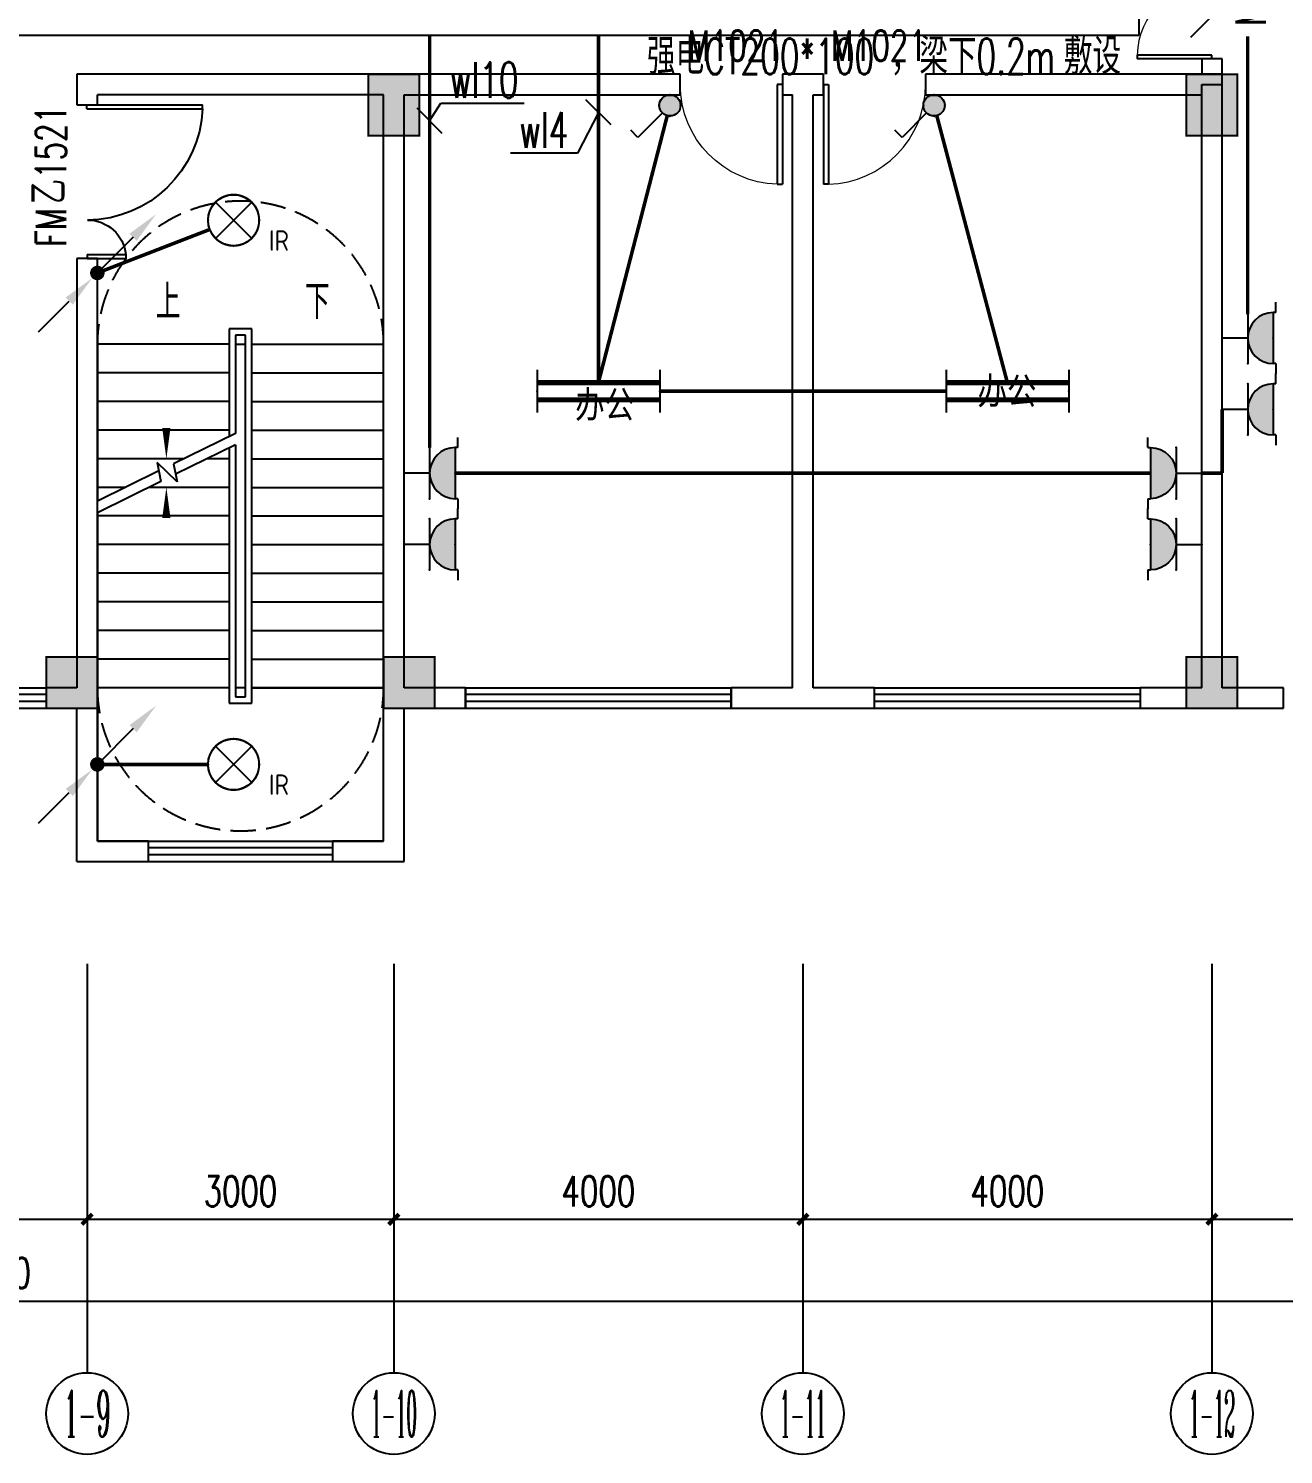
# Model space of a CAD drawing. Extents: x -6243262 to 3079315, y -2914302 to 172723.
# Drawn here: x -1796971 to -1784698, y -617687 to -603739 of the extents above; entities that cross this region are included whole.
import ezdxf
from ezdxf.enums import TextEntityAlignment as Align

# ---------------------------------------------------------------- set-up
doc = ezdxf.new("R2010")
doc.units = 0
doc.header["$LTSCALE"] = 1000
doc.linetypes.add('DASH', pattern=[0.35, 0.25, -0.1])
for name, color, linetype in [('0-柱网', 2, 'Continuous'), ('AXIS', 3, 'Continuous'), ('AXIS_TEXT', 7, 'Continuous'), ('CABLETRAY', 4, 'Continuous'), ('DIM-插座', 3, 'Continuous'), ('DIM-照明', 3, 'Continuous'), ('DIM_SYMB', 3, 'Continuous'), ('DOOR_FIRE', 4, 'Continuous'), ('DOOR_FIRE_TEXT', 7, 'Continuous'), ('EQUIP-插座', 3, 'Continuous'), ('EQUIP-照明', 3, 'Continuous'), ('LWIRE', 4, 'Continuous'), ('PUB_TEXT', 7, 'Continuous'), ('STAIR', 2, 'Continuous'), ('TEL_TEXT', 7, 'Continuous'), ('WALL', 9, 'Continuous'), ('WINDOW', 4, 'Continuous'), ('WINDOW_TEXT', 7, 'Continuous'), ('WIRE-插座', 5, 'Continuous'), ('WIRE-照明', 1, 'Continuous')]:
    doc.layers.add(name, color=color, linetype=linetype)
doc.styles.add('-宋体', font='', dxfattribs={"width": 0.8})
doc.styles.add('_TCH_AXIS', font='COMPLEX', dxfattribs={"bigfont": 'GBCBIG'})
doc.styles.add('_TCH_DIM', font='SIMPLEX', dxfattribs={"bigfont": 'GBCBIG'})
doc.styles.add('_TCH_DIM_T3', font='SIMPLEX', dxfattribs={"width": 0.705882, "bigfont": 'GBCBIG'})
doc.styles.add('_TCH_WINDOW', font='SIMPLEX', dxfattribs={"height": 3.5, "bigfont": 'GBCBIG'})
doc.styles.add('_TEL_ATTDEF', font='gbenor', dxfattribs={"bigfont": 'gbcbig'})
doc.styles.add('_TEL_DIM', font='SIMPLEX', dxfattribs={"width": 0.8, "height": 3.5, "bigfont": 'HZTXT'})
doc.styles.add('COMPLEX', font='COMPLEX')
doc.styles.get("Standard").update_dxf_attribs({"font": 'gbenor.shx', "bigfont": 'gbcbig.shx'})
doc.styles.get('-宋体').set_extended_font_data('SimSun')
doc.dimstyles.new('_TCH_ARCH&&100', dxfattribs={"dimtxt": 297.5, "dimasz": 100, "dimexe": 250, "dimexo": 300, "dimgap": 126.25, "dimtad": 1, "dimdec": 0, "dimzin": 0, "dimdsep": 46, "dimtxsty": '_TCH_DIM_T3', "dimblk": 'ARCHTICK', "dimcen": 0.09, "dimclrt": 7, "dimazin": 2, "dimtfac": 1, "dimtdec": 0, "dimtix": 1, "dimtmove": 2, "dimatfit": 3, "dimfxl": 0, "dimtolj": 1, "dimtzin": 0, "dimarcsym": 0})

# ---------------------------------------------------------------- blocks, each defined once
blk = doc.blocks.new('1#柱网')
at = {"layer": '0-柱网'}
for points in [[(517855, 85967), (517855, 85367), (518355, 85367), (518355, 85967)], [(525855, 85967), (525855, 85367), (526355, 85367), (526355, 85967)], [(514705, 80267), (514705, 79767), (515205, 79767), (515205, 80267)], [(518005, 80267), (518005, 79767), (518505, 79767), (518505, 80267)], [(525855, 80267), (525855, 79767), (526355, 79767), (526355, 80267)]]:
    blk.add_hatch(color=0, dxfattribs=at).paths.add_polyline_path(points)
at = {"layer": '0-柱网', "color": 0, "const_width": 20}
for points in [[(517855, 85967), (517855, 85367), (518355, 85367), (518355, 85967), (517855, 85967)], [(525855, 85967), (525855, 85367), (526355, 85367), (526355, 85967), (525855, 85967)], [(514705, 80267), (514705, 79767), (515205, 79767), (515205, 80267), (514705, 80267)], [(518005, 80267), (518005, 79767), (518505, 79767), (518505, 80267), (518005, 80267)], [(525855, 80267), (525855, 79767), (526355, 79767), (526355, 80267), (525855, 80267)]]:
    blk.add_lwpolyline(points, dxfattribs=at)
blk = doc.blocks.new('$WINLIB2D$00000001')
at = {"color": 0}
for points in [[(-0.5, 0.5), (-0.5, -0.5)], [(-0.5, 0.5), (0.5, 0.5)], [(0.5, -0.5), (0.5, 0.5)], [(0.5, 0.1667), (-0.5, 0.1667)], [(0.5, -0.1667), (-0.5, -0.1667)], [(-0.5, -0.5), (0.5, -0.5)]]:
    blk.add_lwpolyline(points, dxfattribs=at)
blk = doc.blocks.new('$DorLib2D$00000002')
at = {"color": 0}
for p, q in [((-0.5, 0), (-0.5, 0.4875)), ((-0.475, 0.4875), (-0.5, 0.4875)), ((-0.475, 0), (-0.475, 0.4875)), ((0.475, 0), (0.475, 0.4875)), ((0.475, 0.4875), (0.5, 0.4875)), ((0.5, 0), (0.5, 0.4875)), ((-0.5, 0), (-0.475, 0)), ((0.5, 0), (0.475, 0))]:
    blk.add_line(p, q, dxfattribs=at)
at = {"color": 0, "lineweight": 13}
for centre, start, end in [((-0.4875, 0), 0, 88.53072), ((0.4875, 0), 91.46928, 180)]:
    blk.add_arc(centre, 0.4875, start, end, dxfattribs=at)
blk = doc.blocks.new('$DorLib2D$00000001')
at = {"color": 0}
for p, q in [((0.45, 0.975), (0.5, 0.975)), ((0.45, 0), (0.45, 0.975)), ((0.5, 0), (0.5, 0.975)), ((0.5, 0), (0.45, 0))]:
    blk.add_line(p, q, dxfattribs=at)
at = {"color": 0, "lineweight": 13}
blk.add_arc((0.475, 0), 0.975, 91.4693, 180, dxfattribs=at)
blk = doc.blocks.new('$DorLib2D$00000225')
at = {"color": 0}
for p, q in [((0.475, -0.0014), (0.475, 0.7521)), ((0.475, 0.7521), (0.5, 0.7521)), ((0.5, -0.0014), (0.5, 0.7521)), ((-0.5, 0), (-0.5, 0.252)), ((-0.475, 0.252), (-0.5, 0.252)), ((-0.475, 0), (-0.475, 0.252)), ((-0.475, 0), (-0.5, 0)), ((0.475, -0.0014), (0.5, -0.0014))]:
    blk.add_line(p, q, dxfattribs=at)
for centre, radius, start, end in [((0.5046, -0.0019), 0.7546, 92.24927, 179.72377), ((-0.5008, 0.0026), 0.2508, 359.78987, 84.09744)]:
    blk.add_arc(centre, radius, start, end, dxfattribs=at)
blk = doc.blocks.new('_ArchTick')
at = {"color": 0, "linetype": 'ByBlock', "const_width": 0.4}
blk.add_lwpolyline([(-0.5, -0.5), (0.5, 0.5)], dxfattribs=at)
blk = doc.blocks.new('*D120')
at = {"layer": 'AXIS', "color": 0, "lineweight": -2, "transparency": 16777216}
for p, q in [((1416495, -788352), (1416495, -791602)), ((1456495, -788352), (1456495, -791602)), ((1416495, -791352), (1456495, -791352))]:
    blk.add_line(p, q, dxfattribs=at)
at = {"layer": 'Defpoints', "color": 0, "transparency": 16777216}
for p in [(1416495, -788052), (1456495, -788052), (1456495, -791352)]:
    blk.add_point(p, dxfattribs=at)
at = {"layer": 'AXIS', "color": 0, "lineweight": -2, "transparency": 16777216, "xscale": 100, "yscale": 100, "zscale": 100, "rotation": 180}
blk.add_blockref('_ArchTick', (1416495, -791352), dxfattribs=at)
at = {"layer": 'AXIS', "color": 0, "lineweight": -2, "transparency": 16777216, "xscale": 100, "yscale": 100, "zscale": 100}
blk.add_blockref('_ArchTick', (1456495, -791352), dxfattribs=at)
at = {"layer": 'AXIS', "color": 7, "transparency": 16777216, "insert": (1436495, -791077), "char_height": 297.5, "attachment_point": 5, "style": '_TCH_DIM_T3'}
blk.add_mtext('\\A1;40000', dxfattribs=at)
blk = doc.blocks.new('*D121')
at = {"layer": 'AXIS', "color": 0, "lineweight": -2, "transparency": 16777216}
for p, q in [((1448495, -788352), (1448495, -790802)), ((1456495, -788352), (1456495, -790802)), ((1448495, -790552), (1456495, -790552))]:
    blk.add_line(p, q, dxfattribs=at)
at = {"layer": 'Defpoints', "color": 0, "transparency": 16777216}
for p in [(1448495, -788052), (1456495, -788052), (1456495, -790552)]:
    blk.add_point(p, dxfattribs=at)
at = {"layer": 'AXIS', "color": 0, "lineweight": -2, "transparency": 16777216, "xscale": 100, "yscale": 100, "zscale": 100, "rotation": 180}
blk.add_blockref('_ArchTick', (1448495, -790552), dxfattribs=at)
at = {"layer": 'AXIS', "color": 0, "lineweight": -2, "transparency": 16777216, "xscale": 100, "yscale": 100, "zscale": 100}
blk.add_blockref('_ArchTick', (1456495, -790552), dxfattribs=at)
at = {"layer": 'AXIS', "color": 7, "transparency": 16777216, "insert": (1452495, -790277), "char_height": 297.5, "attachment_point": 5, "style": '_TCH_DIM_T3'}
blk.add_mtext('\\A1;8000', dxfattribs=at)
blk = doc.blocks.new('*D122')
at = {"layer": 'AXIS', "color": 0, "lineweight": -2, "transparency": 16777216}
for p, q in [((1444495, -788352), (1444495, -790802)), ((1448495, -788352), (1448495, -790802)), ((1444495, -790552), (1448495, -790552))]:
    blk.add_line(p, q, dxfattribs=at)
at = {"layer": 'Defpoints', "color": 0, "transparency": 16777216}
for p in [(1444495, -788052), (1448495, -788052), (1448495, -790552)]:
    blk.add_point(p, dxfattribs=at)
at = {"layer": 'AXIS', "color": 0, "lineweight": -2, "transparency": 16777216, "xscale": 100, "yscale": 100, "zscale": 100, "rotation": 180}
blk.add_blockref('_ArchTick', (1444495, -790552), dxfattribs=at)
at = {"layer": 'AXIS', "color": 0, "lineweight": -2, "transparency": 16777216, "xscale": 100, "yscale": 100, "zscale": 100}
blk.add_blockref('_ArchTick', (1448495, -790552), dxfattribs=at)
at = {"layer": 'AXIS', "color": 7, "transparency": 16777216, "insert": (1446495, -790277), "char_height": 297.5, "attachment_point": 5, "style": '_TCH_DIM_T3'}
blk.add_mtext('\\A1;4000', dxfattribs=at)
blk = doc.blocks.new('*D123')
at = {"layer": 'AXIS', "color": 0, "lineweight": -2, "transparency": 16777216}
for p, q in [((1440495, -788352), (1440495, -790802)), ((1444495, -788352), (1444495, -790802)), ((1440495, -790552), (1444495, -790552))]:
    blk.add_line(p, q, dxfattribs=at)
at = {"layer": 'Defpoints', "color": 0, "transparency": 16777216}
for p in [(1440495, -788052), (1444495, -788052), (1444495, -790552)]:
    blk.add_point(p, dxfattribs=at)
at = {"layer": 'AXIS', "color": 0, "lineweight": -2, "transparency": 16777216, "xscale": 100, "yscale": 100, "zscale": 100, "rotation": 180}
blk.add_blockref('_ArchTick', (1440495, -790552), dxfattribs=at)
at = {"layer": 'AXIS', "color": 0, "lineweight": -2, "transparency": 16777216, "xscale": 100, "yscale": 100, "zscale": 100}
blk.add_blockref('_ArchTick', (1444495, -790552), dxfattribs=at)
at = {"layer": 'AXIS', "color": 7, "transparency": 16777216, "insert": (1442495, -790277), "char_height": 297.5, "attachment_point": 5, "style": '_TCH_DIM_T3'}
blk.add_mtext('\\A1;4000', dxfattribs=at)
blk = doc.blocks.new('*D124')
at = {"layer": 'AXIS', "color": 0, "lineweight": -2, "transparency": 16777216}
for p, q in [((1437495, -788352), (1437495, -790802)), ((1440495, -788352), (1440495, -790802)), ((1437495, -790552), (1440495, -790552))]:
    blk.add_line(p, q, dxfattribs=at)
at = {"layer": 'Defpoints', "color": 0, "transparency": 16777216}
for p in [(1437495, -788052), (1440495, -788052), (1440495, -790552)]:
    blk.add_point(p, dxfattribs=at)
at = {"layer": 'AXIS', "color": 0, "lineweight": -2, "transparency": 16777216, "xscale": 100, "yscale": 100, "zscale": 100, "rotation": 180}
blk.add_blockref('_ArchTick', (1437495, -790552), dxfattribs=at)
at = {"layer": 'AXIS', "color": 0, "lineweight": -2, "transparency": 16777216, "xscale": 100, "yscale": 100, "zscale": 100}
blk.add_blockref('_ArchTick', (1440495, -790552), dxfattribs=at)
at = {"layer": 'AXIS', "color": 7, "transparency": 16777216, "insert": (1438995, -790277), "char_height": 297.5, "attachment_point": 5, "style": '_TCH_DIM_T3'}
blk.add_mtext('\\A1;3000', dxfattribs=at)
blk = doc.blocks.new('*D125')
at = {"layer": 'AXIS', "color": 0, "lineweight": -2, "transparency": 16777216}
for p, q in [((1434895, -788352), (1434895, -790802)), ((1437495, -788352), (1437495, -790802)), ((1434895, -790552), (1437495, -790552))]:
    blk.add_line(p, q, dxfattribs=at)
at = {"layer": 'Defpoints', "color": 0, "transparency": 16777216}
for p in [(1434895, -788052), (1437495, -788052), (1437495, -790552)]:
    blk.add_point(p, dxfattribs=at)
at = {"layer": 'AXIS', "color": 0, "lineweight": -2, "transparency": 16777216, "xscale": 100, "yscale": 100, "zscale": 100, "rotation": 180}
blk.add_blockref('_ArchTick', (1434895, -790552), dxfattribs=at)
at = {"layer": 'AXIS', "color": 0, "lineweight": -2, "transparency": 16777216, "xscale": 100, "yscale": 100, "zscale": 100}
blk.add_blockref('_ArchTick', (1437495, -790552), dxfattribs=at)
at = {"layer": 'AXIS', "color": 7, "transparency": 16777216, "insert": (1436195, -790277), "char_height": 297.5, "attachment_point": 5, "style": '_TCH_DIM_T3'}
blk.add_mtext('\\A1;2600', dxfattribs=at)
blk = doc.blocks.new('_AXISO')
at = {"color": 0}
blk.add_circle((0, 0), 0.5, dxfattribs=at)
at = {"layer": 'AXIS_TEXT', "color": 0, "style": 'COMPLEX', "width": 1.041667}
blk.add_attdef('A', text='', height=0.56, dxfattribs=at).set_placement((-0.25, -0.28), (0.25, -0.28), align=Align.FIT)
blk = doc.blocks.new('$equip$00001160')
for p, q in [((-1.2, 0.417), (-1.2, -0.417)), ((1.2, 0.417), (1.2, -0.417)), ((-1.2, 0.167), (1.2, 0.167)), ((-1.2, -0.167), (1.2, -0.167))]:
    blk.add_line(p, q)
at = {"const_width": 0.1}
for points in [[(-1.2, 0.167), (1.2, 0.167)], [(-1.2, -0.167), (1.2, -0.167)]]:
    blk.add_lwpolyline(points, dxfattribs=at)
at = {"layer": 'EQUIP-照明'}
for p in [(-1.2, 0), (0, 0.167), (1.2, 0), (0, -0.167)]:
    blk.add_point(p, dxfattribs=at)
at = {"layer": 'EQUIP-照明', "flags": 9}
blk.add_attdef('A', (0, 0), '', height=0.00002, dxfattribs=at)
blk = doc.blocks.new('$equip$00001240')
for p, q in [((-0.5, 1.05), (-0.7, 1.05)), ((-0.5, 1.05), (-0.5, 1)), ((-0.5, 1), (0.5, 1)), ((0.5, 1.05), (0.7, 1.05)), ((0.5, 1.05), (0.5, 1)), ((-0.5, 0.5), (0.5, 0.5)), ((0, 0.5), (0, 0))]:
    blk.add_line(p, q)
blk.add_arc((0, 1), 0.5, 180, 0)
for points in [[(0.433, 0.75), (-0.433, 0.75), (0.5, 1), (-0.5, 1)], [(0.25, 0.567), (-0.25, 0.567), (0.433, 0.75), (-0.433, 0.75)], [(0, 0.5), (0, 0.5), (0.25, 0.567), (-0.25, 0.567)]]:
    blk.add_solid(points)
at = {"layer": 'EQUIP-照明'}
for p in [(0, 1), (-0.5, 0.5), (0.5, 0.5), (0, 0)]:
    blk.add_point(p, dxfattribs=at)
at = {"layer": 'EQUIP-照明', "flags": 9}
blk.add_attdef('A', (0, 0), '', height=0.00002, dxfattribs=at)
blk = doc.blocks.new('$equip$00001962')
for p, q in [((0.147, 0.356), (0.625, 0.833)), ((0.625, 0.833), (0.766, 0.692))]:
    blk.add_line(p, q)
blk.add_circle((0, 0.208), 0.208)
for p in [(0, 0.417), (-0.208, 0.208), (0, 0), (0.208, 0.208)]:
    blk.add_point(p)
for points in [[(-0.18, 0.313), (0.18, 0.313), (-0.208, 0.208), (0.208, 0.208)], [(-0.104, 0.389), (0.104, 0.389), (-0.18, 0.313), (0.18, 0.313)], [(0, 0.417), (0, 0.417), (-0.104, 0.389), (0.104, 0.389)], [(-0.18, 0.104), (0.18, 0.104), (-0.208, 0.208), (0.208, 0.208)], [(-0.104, 0.028), (0.104, 0.028), (-0.18, 0.104), (0.18, 0.104)], [(0, 0), (0, 0), (-0.104, 0.028), (0.104, 0.028)]]:
    blk.add_solid(points)
at = {"layer": 'TEL_TEXT', "style": '_TEL_DIM', "flags": 1}
blk.add_attdef('A', text='', height=0.00002, dxfattribs=at).set_placement((0, 0), align=Align.MIDDLE_CENTER)
blk = doc.blocks.new('$equip$00002530')
for p, q in [((-0.354, 0.354), (0.354, -0.354)), ((0.354, 0.354), (-0.354, -0.354))]:
    blk.add_line(p, q)
at = {"const_width": 0.04}
blk.add_lwpolyline([(0, 0.5, -1), (0, -0.5, -1), (0, 0.5, -2.479085)], format="xyb", dxfattribs=at)
blk.add_circle((0, 0), 0.5)
for p in [(0, 0.5), (-0.5, 0), (0.5, 0), (0, -0.5)]:
    blk.add_point(p)
at = {"color": 7, "style": '_TEL_DIM', "flags": 1}
blk.add_attdef('A', text='', height=0.00002, dxfattribs=at).set_placement((0, 0), align=Align.MIDDLE_CENTER)
at = {"color": 7, "style": '_TEL_DIM'}
blk.add_attdef('$TEXT$', text='', height=0.4, dxfattribs=at).set_placement((0.887, -0.396), align=Align.MIDDLE_CENTER)
blk = doc.blocks.new('$TelecSys$00000081')
for p, q in [((0.104, 0.104), (0.104, 0.104)), ((-0.104, -0.104), (-0.104, -0.104)), ((-1.15, -1.15), (-0.55, -0.55))]:
    blk.add_line(p, q)
at = {"const_width": 0.142}
blk.add_lwpolyline([(0.071, 0, 1), (-0.071, 0, 1)], format="xyb", close=True, dxfattribs=at)
blk.add_solid([(-0.62, -0.48), (-0.48, -0.62), (-0.1, -0.1)])
at = {"width": 0.8, "flags": 9}
blk.add_attdef('A', (0, 0), '', height=0.00002, rotation=180, dxfattribs=at)
blk = doc.blocks.new('$TelecSys$00000079')
for p, q in [((0.7, 0.7), (0, 0)), ((0.104, 0.104), (0.104, 0.104)), ((-0.104, -0.104), (-0.104, -0.104))]:
    blk.add_line(p, q)
at = {"const_width": 0.142}
blk.add_lwpolyline([(-0.071, 0, 1), (0.071, 0, 1)], format="xyb", close=True, dxfattribs=at)
blk.add_solid([(0.63, 0.77), (0.77, 0.63), (1.15, 1.15)])
at = {"width": 0.8, "flags": 9}
blk.add_attdef('A', (0, 0), '', height=0.00002, dxfattribs=at)
blk = doc.blocks.new('33')
at = {"color": 8, "linetype": 'DASH'}
for centre, start, end in [((1438995.1, -781992.2), 359.99993, 180.00007), ((1438995.1, -785352.2), 179.99993, 0.00007)]:
    blk.add_arc(centre, 1400, start, end, dxfattribs=at)
at = {"layer": 'AXIS', "color": 8}
for p, q in [((1437495.1, -788052.2), (1437495.1, -792052.2)), ((1440495.1, -788052.2), (1440495.1, -792052.2)), ((1444495.1, -788052.2), (1444495.1, -792052.2)), ((1448495.1, -788052.2), (1448495.1, -792052.2))]:
    blk.add_line(p, q, dxfattribs=at)
at = {"layer": 'DIM_SYMB', "color": 8}
for points in [[(1438270.1, -781852.2, 0, 0, 0), (1438270.1, -783112.2, 0, 80, 0), (1438270.1, -782812.2, 0, 0, 0)], [(1439720.1, -781852.2, 0, 0, 0), (1439720.1, -786102.2, 0, 0, 0), (1438270.1, -786102.2, 0, 0, 0), (1438270.1, -783392.2, 0, 80, 0), (1438270.1, -783692.2, 0, 0, 0)]]:
    blk.add_lwpolyline(points, format="xyseb", dxfattribs=at)
at = {"layer": 'STAIR', "color": 8}
for p, q in [((1439105.1, -781842.2), (1438885.1, -781842.2)), ((1438885.1, -781842.2), (1438885.1, -782893.9)), ((1439045.1, -781902.2), (1438945.1, -781902.2)), ((1438945.1, -781902.2), (1438945.1, -782864.4)), ((1439045.1, -785442.2), (1439045.1, -781902.2)), ((1439105.1, -785502.2), (1439105.1, -781842.2)), ((1437595.1, -781992.2), (1437595.1, -783528.5)), ((1438885.1, -781992.2), (1437595.1, -781992.2)), ((1438945.1, -781992.2), (1438945.1, -782864.4)), ((1438945.1, -781992.2), (1439045.1, -781992.2)), ((1439045.1, -785352.2), (1439045.1, -781992.2)), ((1439105.1, -781992.2), (1440395.1, -781992.2)), ((1440395.1, -785352.2), (1440395.1, -781992.2)), ((1438885.1, -782272.2), (1437595.1, -782272.2)), ((1439105.1, -782272.2), (1440395.1, -782272.2)), ((1438885.1, -782552.2), (1437595.1, -782552.2)), ((1439105.1, -782552.2), (1440395.1, -782552.2)), ((1438885.1, -782832.2), (1437595.1, -782832.2)), ((1438945.1, -782864.4), (1438340.7, -783161.8)), ((1439105.1, -782832.2), (1440395.1, -782832.2)), ((1438945.1, -782975.9), (1438360.8, -783263.3)), ((1438885.1, -783005.4), (1438885.1, -785502.2)), ((1438945.1, -782975.9), (1438945.1, -785352.2)), ((1438945.1, -782975.9), (1438945.1, -785442.2)), ((1438441.4, -783112.2), (1437595.1, -783112.2)), ((1438375.3, -783336.8), (1438181.2, -783150.6)), ((1438181.2, -783150.6), (1438217.5, -783333.8)), ((1438340.7, -783161.8), (1438375.3, -783336.8)), ((1438885.1, -783112.2), (1438668, -783112.2)), ((1439105.1, -783112.2), (1440395.1, -783112.2)), ((1438197.4, -783232.3), (1437595.1, -783528.5)), ((1438217.5, -783333.8), (1437595.1, -783640)), ((1437872.3, -783392.2), (1437595.1, -783392.2)), ((1438885.1, -783392.2), (1438098.8, -783392.2)), ((1439105.1, -783392.2), (1440395.1, -783392.2)), ((1437595.1, -783640), (1437595.1, -785352.2)), ((1438885.1, -783672.2), (1437595.1, -783672.2)), ((1439105.1, -783672.2), (1440395.1, -783672.2)), ((1438885.1, -783952.2), (1437595.1, -783952.2)), ((1439105.1, -783952.2), (1440395.1, -783952.2)), ((1438885.1, -784232.2), (1437595.1, -784232.2)), ((1439105.1, -784232.2), (1440395.1, -784232.2)), ((1438885.1, -784512.2), (1437595.1, -784512.2)), ((1439105.1, -784512.2), (1440395.1, -784512.2)), ((1438885.1, -784792.2), (1437595.1, -784792.2)), ((1439105.1, -784792.2), (1440395.1, -784792.2)), ((1438885.1, -785072.2), (1437595.1, -785072.2)), ((1439105.1, -785072.2), (1440395.1, -785072.2)), ((1438885.1, -785352.2), (1437595.1, -785352.2)), ((1437595.1, -785352.2), (1437595.1, -786852.2)), ((1438885.1, -785352.2), (1437595.1, -785352.2)), ((1439045.1, -785352.2), (1438945.1, -785352.2)), ((1439105.1, -785352.2), (1440395.1, -785352.2)), ((1440395.1, -785352.2), (1439105.1, -785352.2)), ((1440395.1, -786852.2), (1440395.1, -785352.2)), ((1438885.1, -785502.2), (1439105.1, -785502.2)), ((1438945.1, -785442.2), (1439045.1, -785442.2)), ((1437595.1, -786852.2), (1440395.1, -786852.2))]:
    blk.add_line(p, q, dxfattribs=at)
at = {"layer": 'WALL', "color": 8}
for p, q in [((1448595.1, -779202.2), (1448395.1, -779202.2)), ((1448395.1, -779202.2), (1448395.1, -779352.2)), ((1448595.1, -779452.2), (1448595.1, -779202.2)), ((1440495.1, -779352.2), (1437395.1, -779352.2)), ((1437395.1, -779352.2), (1437395.1, -779652.2)), ((1443295.1, -779352.2), (1440495.1, -779352.2)), ((1443295.1, -779552.2), (1443295.1, -779352.2)), ((1444495.1, -779352.2), (1444295.1, -779352.2)), ((1444295.1, -779352.2), (1444295.1, -779552.2)), ((1444695.1, -779352.2), (1444495.1, -779352.2)), ((1444695.1, -779552.2), (1444695.1, -779352.2)), ((1448595.1, -779352.2), (1445695.1, -779352.2)), ((1445695.1, -779352.2), (1445695.1, -779552.2)), ((1448395.1, -785352.2), (1448395.1, -779452.2)), ((1448395.1, -779452.2), (1448595.1, -779452.2)), ((1448595.1, -785352.2), (1448595.1, -779452.2)), ((1437395.1, -779652.2), (1437595.1, -779652.2)), ((1440395.1, -779552.2), (1437595.1, -779552.2)), ((1437595.1, -779652.2), (1437595.1, -779552.2)), ((1440395.1, -785452.2), (1440395.1, -779552.2)), ((1440595.1, -779552.2), (1443295.1, -779552.2)), ((1440595.1, -785352.2), (1440595.1, -779552.2)), ((1444295.1, -779552.2), (1444395.1, -779552.2)), ((1444395.1, -785352.2), (1444395.1, -779552.2)), ((1444595.1, -785352.2), (1444595.1, -779552.2)), ((1444595.1, -779552.2), (1444695.1, -779552.2)), ((1445695.1, -779552.2), (1448395.1, -779552.2)), ((1437595.1, -781152.2), (1437395.1, -781152.2)), ((1437395.1, -781152.2), (1437395.1, -785352.2)), ((1437595.1, -785452.2), (1437595.1, -781152.2)), ((1437395.1, -785352.2), (1437095.1, -785352.2)), ((1437095.1, -785352.2), (1437095.1, -785552.2)), ((1441195.1, -785352.2), (1440595.1, -785352.2)), ((1441195.1, -785552.2), (1441195.1, -785352.2)), ((1444395.1, -785352.2), (1443795.1, -785352.2)), ((1443795.1, -785352.2), (1443795.1, -785552.2)), ((1445195.1, -785352.2), (1444595.1, -785352.2)), ((1445195.1, -785552.2), (1445195.1, -785352.2)), ((1448395.1, -785352.2), (1447795.1, -785352.2)), ((1447795.1, -785352.2), (1447795.1, -785552.2)), ((1449195.1, -785352.2), (1448595.1, -785352.2)), ((1449195.1, -785552.2), (1449195.1, -785352.2)), ((1437595.1, -786852.2), (1437595.1, -785452.2)), ((1440395.1, -786852.2), (1440395.1, -785452.2)), ((1437095.1, -785552.2), (1437395.1, -785552.2)), ((1437395.1, -787052.2), (1437395.1, -785552.2)), ((1440595.1, -785552.2), (1441195.1, -785552.2)), ((1440595.1, -787052.2), (1440595.1, -785552.2)), ((1443795.1, -785552.2), (1444495.1, -785552.2)), ((1444495.1, -785552.2), (1445195.1, -785552.2)), ((1447795.1, -785552.2), (1448495.1, -785552.2)), ((1448495.1, -785552.2), (1449195.1, -785552.2)), ((1438095.1, -786852.2), (1437595.1, -786852.2)), ((1438095.1, -787052.2), (1438095.1, -786852.2)), ((1440395.1, -786852.2), (1439895.1, -786852.2)), ((1439895.1, -786852.2), (1439895.1, -787052.2)), ((1437395.1, -787052.2), (1438095.1, -787052.2)), ((1439895.1, -787052.2), (1440595.1, -787052.2))]:
    blk.add_line(p, q, dxfattribs=at)
at = {"layer": '0-柱网', "color": 8}
blk.add_blockref('1#柱网', (922390.1, -865319.4), dxfattribs=at)
at = {"layer": 'AXIS', "color": 8}
ref = blk.add_blockref('_AXISO', (1437495.1, -792452.2), dxfattribs=dict(at, xscale=800, yscale=800, zscale=800))
ref.add_attrib('A', '1-9', dxfattribs={"layer": 'AXIS_TEXT', "color": 8, "height": 452.55, "style": '_TCH_AXIS', "width": 0.381818}).set_placement((1437268.8, -792678.5), (1437721.4, -792678.5), align=Align.FIT)
ref = blk.add_blockref('_AXISO', (1440495.1, -792452.2), dxfattribs=dict(at, xscale=800, yscale=800, zscale=800))
ref.add_attrib('A', '1-10', dxfattribs={"layer": 'AXIS_TEXT', "color": 8, "height": 452.55, "style": '_TCH_AXIS', "width": 0.3}).set_placement((1440268.8, -792678.5), (1440721.4, -792678.5), align=Align.FIT)
ref = blk.add_blockref('_AXISO', (1444495.1, -792452.2), dxfattribs=dict(at, xscale=800, yscale=800, zscale=800))
ref.add_attrib('A', '1-11', dxfattribs={"layer": 'AXIS_TEXT', "color": 8, "height": 452.55, "style": '_TCH_AXIS', "width": 0.323077}).set_placement((1444268.8, -792678.5), (1444721.4, -792678.5), align=Align.FIT)
ref = blk.add_blockref('_AXISO', (1448495.1, -792452.2), dxfattribs=dict(at, xscale=800, yscale=800, zscale=800))
ref.add_attrib('A', '1-12', dxfattribs={"layer": 'AXIS_TEXT', "color": 8, "height": 452.55, "style": '_TCH_AXIS', "width": 0.3}).set_placement((1448268.8, -792678.5), (1448721.4, -792678.5), align=Align.FIT)
at = {"layer": 'DOOR_FIRE', "color": 8, "xscale": 1500, "yscale": -1500, "zscale": 200, "rotation": 90}
blk.add_blockref('$DorLib2D$00000225', (1437495.1, -780402.2), dxfattribs=at)
at = {"layer": 'WINDOW', "color": 8}
ref = blk.add_blockref('$DorLib2D$00000002', (1448495.1, -778452.2), dxfattribs=dict(at, xscale=1500, yscale=1500, zscale=1500, rotation=90))
ref.add_attrib('A', 'M1521', (1449023.8, -778877.2), dxfattribs={"layer": 'WINDOW_TEXT', "color": 8, "height": 297.5, "rotation": 90, "style": '_TCH_WINDOW', "width": 0.705882})
ref = blk.add_blockref('$DorLib2D$00000001', (1443795.1, -779452.2), dxfattribs=dict(at, xscale=-1000, yscale=1000, zscale=-1000, rotation=180))
ref.add_attrib('A', 'M1021', (1443370.1, -779221), dxfattribs={"layer": 'WINDOW_TEXT', "color": 8, "height": 297.5, "style": '_TCH_WINDOW', "width": 0.705882})
ref = blk.add_blockref('$DorLib2D$00000001', (1445195.1, -779452.2), dxfattribs=dict(at, xscale=1000, yscale=1000, zscale=1000, rotation=180))
ref.add_attrib('A', 'M1021', (1444770.1, -779221), dxfattribs={"layer": 'WINDOW_TEXT', "color": 8, "height": 297.5, "style": '_TCH_WINDOW', "width": 0.705882})
at = {"layer": 'WINDOW', "color": 8, "rotation": 180}
for p, xscale, yscale, zscale in [((1436045.1, -785452.2), -2099.999999998254, 200, -2099.999999998254), ((1442495.1, -785452.2), -2600, -200, -2600), ((1446495.1, -785452.2), -2600, 200, -2600), ((1438995.1, -786952.2), -1800, 200, -1800)]:
    blk.add_blockref('$WINLIB2D$00000001', p, dxfattribs=dict(at, xscale=xscale, yscale=yscale, zscale=zscale))
at = {"layer": 'DIM_SYMB', "color": 7, "style": '_TCH_DIM'}
for s, p in [('上', (1438165.9, -781747.2)), ('下', (1439625.2, -781747.2))]:
    blk.add_text(s, height=337.6, dxfattribs=at).set_placement(p)
at = {"layer": 'DOOR_FIRE_TEXT', "color": 8, "style": '_TCH_WINDOW', "width": 0.705882}
for s, p in [('1521', (1437290.2, -780374.3)), ('FM', (1437290.2, -781040.1))]:
    blk.add_text(s, height=297.5, rotation=90, dxfattribs=at).set_placement(p)
at = {"layer": 'DOOR_FIRE_TEXT', "color": 8, "style": '_TCH_WINDOW'}
blk.add_text('乙', height=337.6, rotation=90, dxfattribs=at).set_placement((1437290.2, -780620.1))
at = {"layer": 'PUB_TEXT', "color": 8, "style": '-宋体', "width": 0.8}
for p in [(1446201.9, -782580.7), (1442267.3, -782713.5)]:
    blk.add_text('办公', height=264.35, dxfattribs=at).set_placement(p)
at = {"layer": 'AXIS', "color": 8}
for p1, p2, distance, picture, middle in [((1416495.1, -788052.2), (1456495.1, -788052.2), -3300, '*D120', (1436495.1, -791077.2)), ((1434895.1, -788052.2), (1437495.1, -788052.2), -2500, '*D125', (1436195.1, -790277.2)), ((1437495.1, -788052.2), (1440495.1, -788052.2), -2500, '*D124', (1438995.1, -790277.2)), ((1440495.1, -788052.2), (1444495.1, -788052.2), -2500, '*D123', (1442495.1, -790277.2)), ((1444495.1, -788052.2), (1448495.1, -788052.2), -2500, '*D122', (1446495.1, -790277.2)), ((1448495.1, -788052.2), (1456495.1, -788052.2), -2500, '*D121', (1452495.1, -790277.2))]:
    dim = blk.add_aligned_dim(p1=p1, p2=p2, distance=distance, dimstyle='_TCH_ARCH&&100', dxfattribs=at)
    dim.commit()
    dim.dimension.update_dxf_attribs({"geometry": picture, "text_midpoint": middle})

msp = doc.modelspace()

# ---------------------------------------------------------------- linework, layer by layer
at = {"layer": 'CABLETRAY'}
for p, q in [((-1786111.1, -603606), (-1786111.1, -603806)), ((-1786111.1, -603806), (-1800412.2, -603806))]:
    msp.add_line(p, q, dxfattribs=at)
at = {"layer": 'DIM-插座'}
msp.add_line((-1792923.9, -604765.9), (-1793171.4, -604518.4), dxfattribs=at)
for points in [[(-1793047.7, -604642.1), (-1792937.9, -604468.2)], [(-1792937.9, -604468.2), (-1792122.9, -604468.2)]]:
    msp.add_lwpolyline(points, dxfattribs=at)
at = {"layer": 'DIM-照明'}
for p, q in [((-1785358.3, -603578.4), (-1785605.8, -603825.8)), ((-1791273.9, -604682.5), (-1791521.4, -604435))]:
    msp.add_line(p, q, dxfattribs=at)
for points in [[(-1791397.7, -604558.8), (-1791603, -604956.8)], [(-1791603, -604956.8), (-1792258, -604956.8)]]:
    msp.add_lwpolyline(points, dxfattribs=at)
at = {"layer": 'WIRE-插座', "linetype": 'Continuous', "const_width": 35}
for points in [[(-1793047.7, -607837.7), (-1793047.7, -603806)], [(-1785047.7, -606533.9), (-1785047.7, -603814.6)], [(-1785297.7, -607464.3), (-1785297.7, -608087.7)], [(-1792797.7, -608087.7), (-1785997.7, -608087.7)], [(-1785497.7, -608087.7), (-1785297.7, -608087.7)]]:
    msp.add_lwpolyline(points, dxfattribs=at)
at = {"layer": 'WIRE-照明', "linetype": 'Continuous', "const_width": 35}
for points in [[(-1791397.7, -607203.5), (-1791397.7, -603806)], [(-1791397.7, -607203.5), (-1790724.3, -604591.9)], [(-1788088.2, -604591.7), (-1787397.7, -607203.5)], [(-1796297.7, -606130), (-1795198.3, -605704.5)], [(-1790797.7, -607286.9), (-1787997.7, -607286.9)], [(-1796297.7, -610936.9), (-1795215.2, -610936.9)]]:
    msp.add_lwpolyline(points, dxfattribs=at)

# ---------------------------------------------------------------- block references
msp.add_blockref('33', (-3233892.8, 175165.3))
at = {"layer": 'EQUIP-插座', "yscale": 500, "zscale": 500}
for p, xscale, rotation in [((-1785297.7, -606767.1), 500, 270), ((-1785297.7, -607464.3), 500, 270), ((-1793297.7, -608087.7), 500, 270), ((-1785497.7, -608087.7), -500, 90), ((-1793297.7, -608784.8), 500, 270), ((-1785497.7, -608784.8), -500, 90)]:
    msp.add_blockref('$equip$00001240', p, dxfattribs=dict(at, xscale=xscale, rotation=rotation))
at = {"layer": 'EQUIP-照明', "xscale": 500, "yscale": 500, "zscale": 500, "rotation": 180}
for p in [(-1790698.3, -604386.9), (-1788114.9, -604386.9)]:
    msp.add_blockref('$equip$00001962', p, dxfattribs=at)
at = {"layer": 'EQUIP-照明'}
ref = msp.add_blockref('$equip$00002530', (-1794965.2, -605614.2), dxfattribs=dict(at, xscale=500, yscale=500, zscale=500))
ref.add_attrib('$TEXT$', 'IR', dxfattribs={"layer": '0', "color": 7, "height": 200, "style": '_TEL_ATTDEF'}).set_placement((-1794521.6, -605812.2), align=Align.MIDDLE_CENTER)
at = {"layer": 'EQUIP-照明', "xscale": 500, "yscale": 500, "zscale": 500}
for p in [(-1791397.7, -607286.9), (-1787397.7, -607286.9)]:
    msp.add_blockref('$equip$00001160', p, dxfattribs=at)
at = {"layer": 'EQUIP-照明'}
ref = msp.add_blockref('$equip$00002530', (-1794965.2, -610936.9), dxfattribs=dict(at, xscale=500, yscale=500, zscale=500))
ref.add_attrib('$TEXT$', 'IR', dxfattribs={"layer": '0', "color": 7, "height": 200, "style": '_TEL_ATTDEF'}).set_placement((-1794521.6, -611134.8), align=Align.MIDDLE_CENTER)
at = {"layer": 'LWIRE', "xscale": 500, "yscale": 500, "zscale": 500}
for name, p in [('$TelecSys$00000079', (-1796297.7, -606130)), ('$TelecSys$00000081', (-1796297.7, -606130)), ('$TelecSys$00000079', (-1796297.7, -610936.9)), ('$TelecSys$00000081', (-1796297.7, -610936.9))]:
    msp.add_blockref(name, p, dxfattribs=at)

# ---------------------------------------------------------------- texts
at = {"layer": 'DIM-插座', "color": 7, "style": '_TEL_DIM', "width": 0.64}
msp.add_text('wl10', height=350, dxfattribs=at).set_placement((-1792850.4, -604418.2))
at = {"layer": 'DIM-照明', "color": 7, "style": '_TEL_DIM', "width": 0.64}
msp.add_text('wl4', height=350, dxfattribs=at).set_placement((-1792170.5, -604906.8))
at = {"layer": 'TEL_TEXT', "style": '_TEL_DIM'}
for s, width, p in [('强电', 0.8, (-1790922.6, -604186.9)), ('，梁下', 0.8, (-1788538.6, -604186.9)), ('敷设', 0.8, (-1786845.2, -604186.9)), ('CT200*100', 0.64, (-1790362.6, -604186.9)), ('0.2m', 0.64, (-1787698.6, -604186.9))]:
    msp.add_text(s, height=350, dxfattribs=dict(at, width=width)).set_placement(p)

doc.saveas('drawing.dxf')
